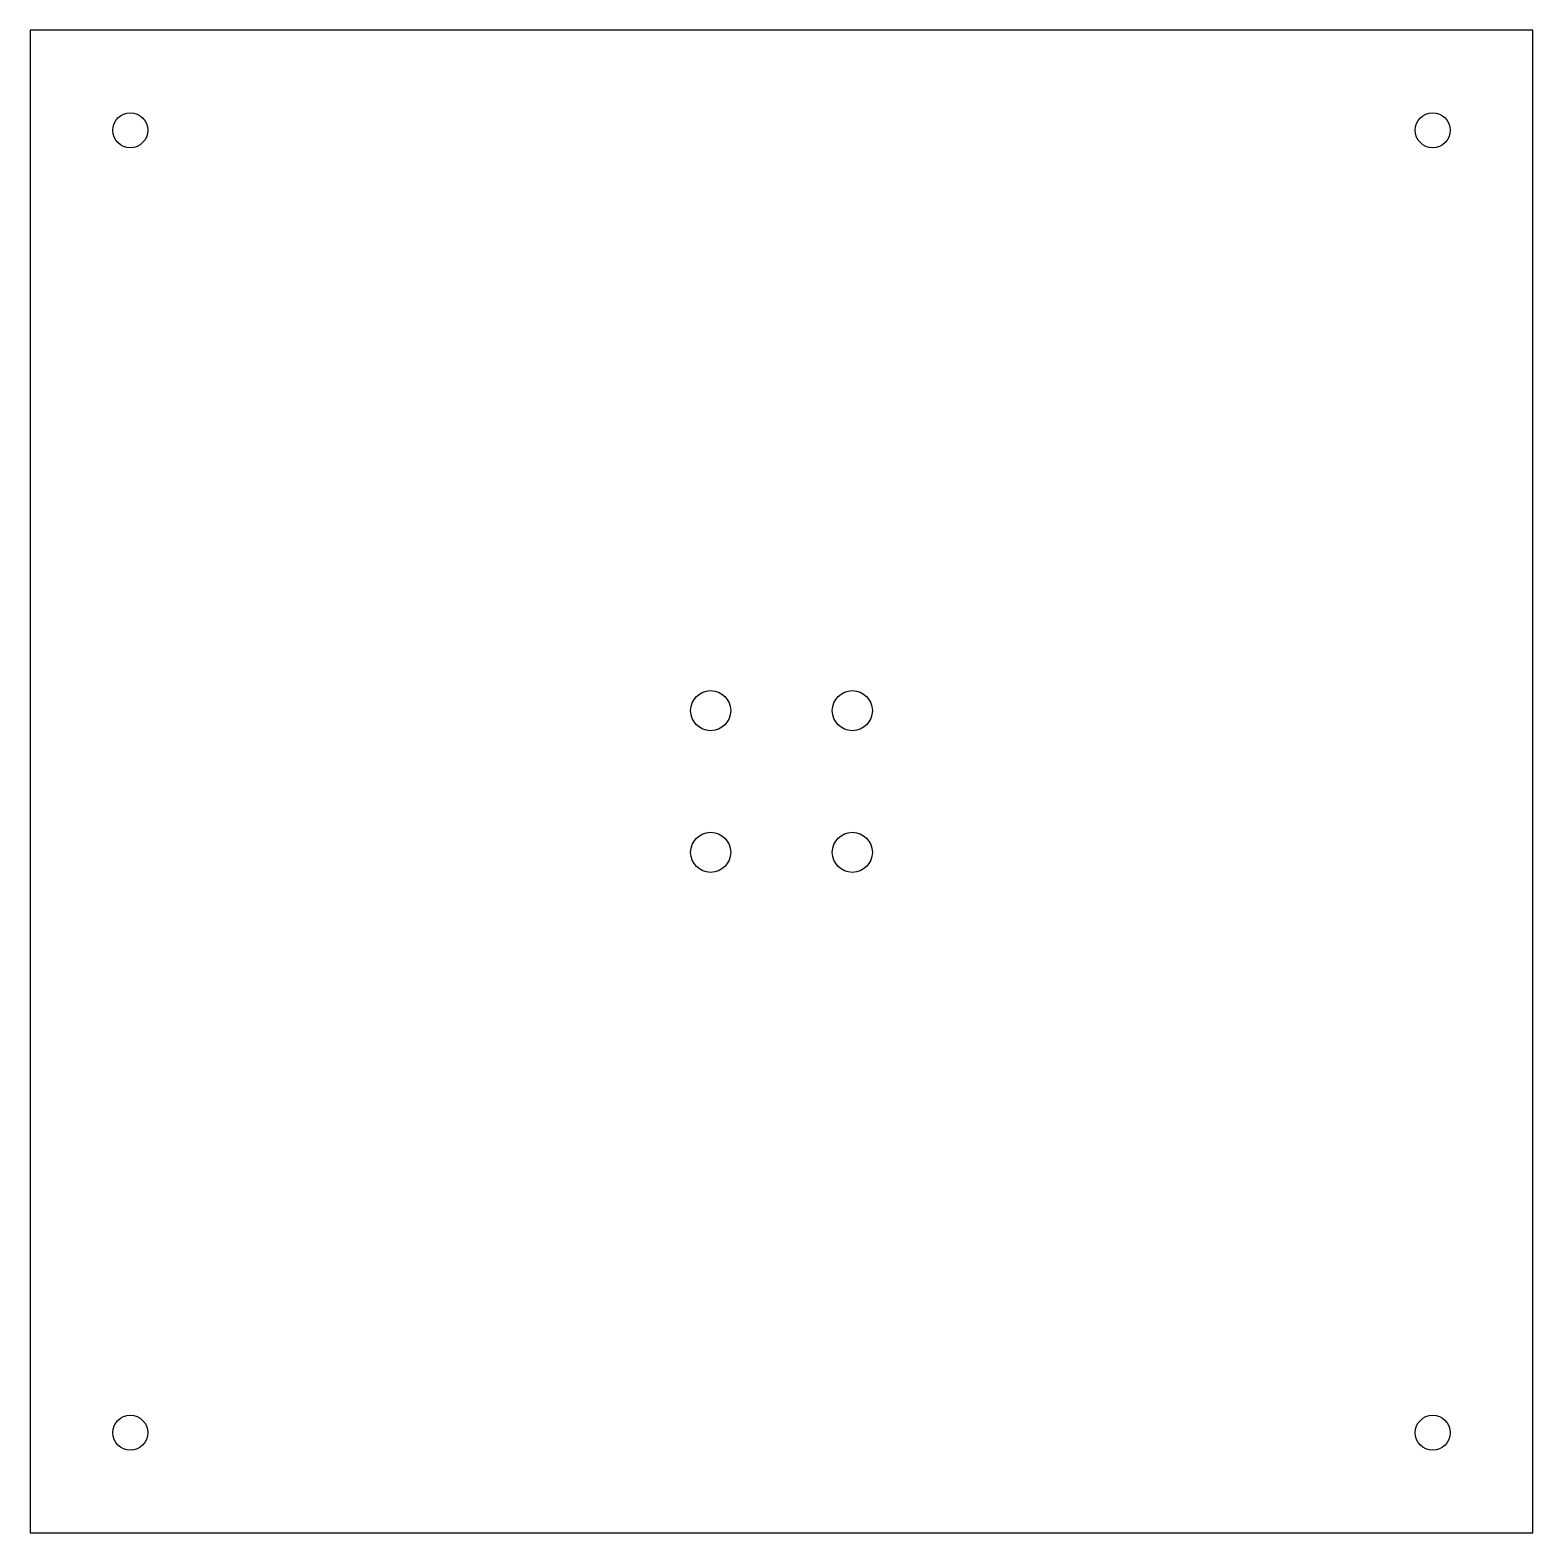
# Model space of a CAD drawing. Header units: millimetres. Extents: x -75 to 75, y -75 to 75.
import ezdxf

# ---------------------------------------------------------------- set-up
doc = ezdxf.new("R2010")
doc.units = ezdxf.units.MM

msp = doc.modelspace()

# ---------------------------------------------------------------- linework, layer by layer
msp.add_lwpolyline([(-75, -75), (75, -75), (75, 75), (-75, 75)], close=True)
for centre, radius in [((-65, 65), 1.75), ((65, 65), 1.75), ((-7.07, 7.07), 2), ((7.07, 7.07), 2), ((-7.07, -7.07), 2), ((7.07, -7.07), 2), ((-65, -65), 1.75), ((65, -65), 1.75)]:
    msp.add_circle(centre, radius)

doc.saveas('drawing.dxf')
